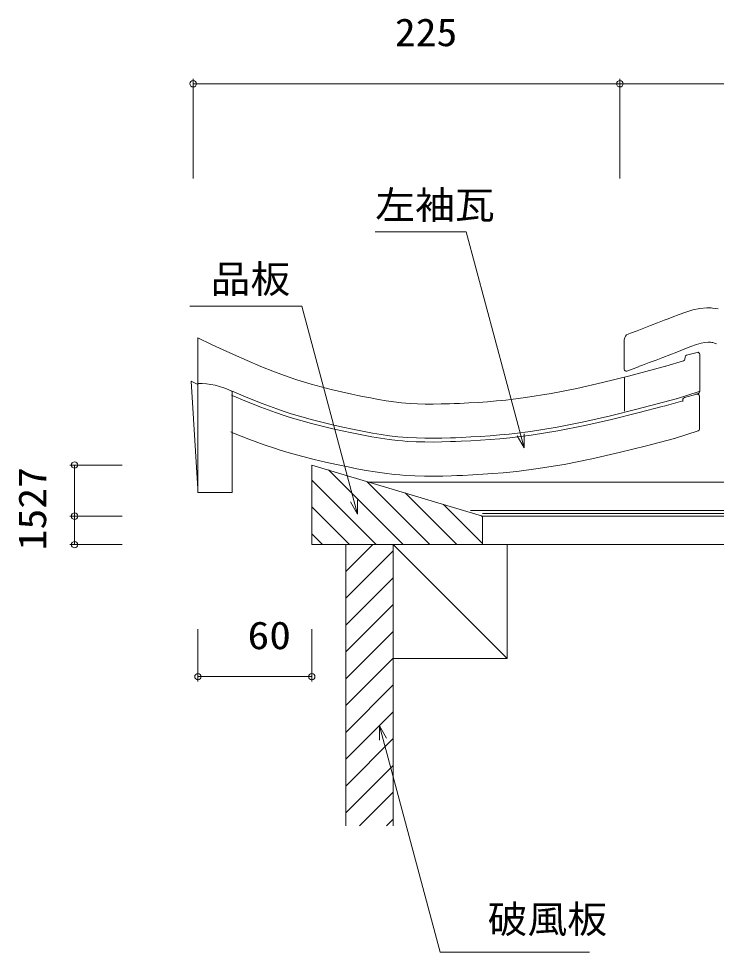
# Model space of a CAD drawing. Units: millimetres, scale not verified. Extents: x -558 to 544, y -250 to 270.
# Drawn here: x -557.8 to -190, y -223.7 to 268.6 of the extents above; entities that cross this region are included whole.
import ezdxf
from ezdxf.enums import TextEntityAlignment as Align

# ---------------------------------------------------------------- set-up
doc = ezdxf.new("R2010")
doc.units = ezdxf.units.MM
doc.header["$LTSCALE"] = 10
doc.linetypes.add('DASHED3', pattern=[4, 3, -1])
doc.layers.add('0-0_LAYER001', color=4, linetype='Continuous', lineweight=18)
doc.layers.add('0-1_LAYER004', color=2, linetype='Continuous', lineweight=18)
doc.styles.add('ＭＳ ゴシック', font='')
doc.styles.get('ＭＳ ゴシック').set_extended_font_data('MS Gothic')

msp = doc.modelspace()

# ---------------------------------------------------------------- linework, layer by layer
at = {"layer": '0-0_LAYER001', "color": 2}
for p, q in [((-465.8, 236.76), (-465.8, 184.26)), ((-240.8, 236.76), (-240.8, 184.26)), ((-240.8, 234.26), (-465.8, 234.26)), ((24.2, 234.26), (-240.8, 234.26)), ((-530.83, 33.22), (-503.33, 33.22)), ((-528.33, 6.22), (-528.33, 33.22)), ((-394.52, 30.59), (-355.15, -8.78)), ((-403.29, 25.22), (-369.29, -8.78)), ((-374.32, 24.53), (-341.01, -8.78)), ((532.61, 24.22), (-373.29, 24.22)), ((-354.11, 18.47), (-326.87, -8.78)), ((-403.29, 11.08), (-383.44, -8.78)), ((-333.91, 12.41), (-313.29, -8.21)), ((-530.83, 6.22), (-503.33, 6.22)), ((-528.33, -8.78), (-528.33, 6.22)), ((532.61, 9.22), (-319.54, 9.22)), ((-313.71, 6.35), (-313.29, 5.93)), ((532.61, 6.22), (-313.29, 6.22)), ((-403.29, -3.07), (-397.58, -8.78)), ((-530.83, -8.78), (-503.33, -8.78)), ((-385.29, -22.92), (-371.15, -8.78)), ((-360.29, -8.78), (-300.29, -68.78)), ((532.61, -8.78), (-313.29, -8.78)), ((-385.29, -37.06), (-360.29, -12.06)), ((-385.29, -51.21), (-360.29, -26.21)), ((-385.29, -65.35), (-360.29, -40.35)), ((-463.29, -80.88), (-463.29, -53.38)), ((-403.29, -80.88), (-403.29, -53.38)), ((-385.29, -79.49), (-360.29, -54.49)), ((-385.29, -93.63), (-360.29, -68.63)), ((-463.29, -78.38), (-403.29, -78.38)), ((-385.29, -107.77), (-360.29, -82.77)), ((-385.29, -121.92), (-360.29, -96.92)), ((-385.29, -136.06), (-360.29, -111.06)), ((-385.29, -150.2), (-360.29, -125.2)), ((-378.06, -157.11), (-360.29, -139.34)), ((-363.91, -157.11), (-360.29, -153.48))]:
    msp.add_line(p, q, dxfattribs=at)
at = {"layer": '0-0_LAYER001', "color": 7}
for p, q in [((-465.8, 236.76), (-465.8, 184.26)), ((-465.8, 234.26), (289.2, 234.26)), ((-240.8, 235.96), (-240.8, 184.26)), ((-369.8, 156.09), (-321.8, 156.09)), ((-467.57, 117.05), (-408.61, 117.05)), ((-379.19, 7.27), (-408.61, 117.05)), ((-291.28, 42.19), (-295.03, 48.68)), ((-530.03, 33.22), (-503.33, 33.22)), ((-528.33, 33.22), (-528.33, -8.78)), ((-373.29, 24.22), (532.61, 24.22)), ((-528.33, 6.22), (-503.33, 6.22)), ((532.61, 9.22), (-319.54, 9.22)), ((-313.29, 7.72), (532.61, 7.72)), ((532.61, 6.22), (-313.29, 6.22)), ((-530.03, -8.78), (-503.33, -8.78)), ((-300.29, -68.78), (-360.29, -8.78)), ((532.61, -8.78), (-313.29, -8.78)), ((-463.29, -53.38), (-463.29, -80.08)), ((-403.29, -80.08), (-403.29, -53.38)), ((-463.29, -78.38), (-403.29, -78.38)), ((-367.57, -104.36), (-363.82, -110.86)), ((-335.58, -223.74), (-256.77, -223.74))]:
    msp.add_line(p, q, dxfattribs=at)
at = {"layer": '0-0_LAYER001'}
for p, q in [((-463.29, 100.24), (-463.29, 18.75)), ((-456.16, 96.76), (-463.29, 100.24)), ((-238.55, 83.66), (-238.55, 99.38)), ((-236.52, 102.23), (-236.09, 102.39)), ((-206.5, 89.06), (-206.45, 90.16)), ((-200.02, 92.63), (-205.71, 91.07)), ((-198.76, 71.93), (-198.76, 91.66)), ((-237.2, 82.72), (-231.02, 85.06)), ((-207.22, 88.15), (-216.68, 85.32)), ((-238.42, 79.19), (-238.42, 61.64)), ((-466.92, 77.43), (-463.29, 20.7)), ((-463.29, 75.61), (-466.92, 77.43)), ((-445.64, 72.28), (-444.41, 71.74)), ((-445.29, 72.04), (-445.29, 18.75)), ((-444.41, 71.74), (-436.92, 68.57)), ((-210.98, 68.17), (-199.04, 71.98)), ((-200.18, 70.62), (-206.84, 68.79)), ((-199.46, 70.97), (-200.92, 70.52)), ((-198.91, 52.11), (-198.91, 69.66)), ((-436.92, 68.57), (-429.37, 65.57)), ((-429.37, 65.57), (-421.75, 62.77)), ((-231.84, 62.71), (-217.91, 66.38)), ((-217.91, 66.38), (-211.12, 68.19)), ((-217.49, 64.33), (-207.68, 67.13)), ((-207.58, 67.88), (-207.63, 66.75)), ((-421.75, 62.77), (-417.29, 61.26)), ((-417.29, 61.26), (-414.09, 60.24)), ((-414.09, 60.24), (-408.53, 58.59)), ((-259.79, 56.01), (-245.79, 59.22)), ((-245.79, 59.22), (-231.84, 62.71)), ((-408.53, 58.59), (-402.93, 57.05)), ((-402.93, 57.05), (-397.3, 55.62)), ((-397.3, 55.62), (-391.64, 54.28)), ((-391.64, 54.28), (-385.96, 53.01)), ((-273.84, 53.21), (-259.79, 56.01)), ((-385.96, 53.01), (-382.65, 52.31)), ((-382.65, 52.31), (-380.08, 51.77)), ((-380.08, 51.77), (-375.65, 50.88)), ((-375.65, 50.88), (-371.21, 50.06)), ((-371.21, 50.06), (-366.75, 49.31)), ((-366.75, 49.31), (-362.29, 48.66)), ((-304.21, 49.05), (-299.14, 49.54)), ((-299.14, 49.54), (-296.2, 49.86)), ((-296.2, 49.86), (-287.97, 50.91)), ((-287.97, 50.91), (-273.84, 53.21)), ((-199.61, 51.16), (-212.1, 47.22)), ((-362.29, 48.66), (-357.82, 48.14)), ((-357.82, 48.14), (-355.22, 47.89)), ((-355.22, 47.89), (-352.62, 47.7)), ((-352.62, 47.7), (-348.14, 47.47)), ((-348.14, 47.47), (-343.66, 47.36)), ((-343.66, 47.36), (-339.16, 47.35)), ((-339.16, 47.35), (-334.67, 47.41)), ((-334.67, 47.41), (-330.17, 47.54)), ((-330.17, 47.54), (-327.56, 47.63)), ((-327.56, 47.63), (-324.6, 47.75)), ((-324.6, 47.75), (-319.49, 47.99)), ((-319.49, 47.99), (-314.39, 48.28)), ((-314.39, 48.28), (-309.3, 48.63)), ((-309.3, 48.63), (-304.21, 49.05)), ((-463.29, 18.75), (-445.29, 18.75))]:
    msp.add_line(p, q, dxfattribs=at)
at = {"layer": '0-0_LAYER001', "color": 3}
for p, q in [((-403.29, 33.22), (-403.29, -8.78)), ((-313.29, 6.22), (-403.29, 33.22)), ((-313.29, -8.78), (-313.29, 6.22)), ((-313.29, -8.78), (-403.29, -8.78)), ((-385.29, -8.78), (-385.29, -157.11)), ((-360.29, -8.78), (-360.29, -157.11))]:
    msp.add_line(p, q, dxfattribs=at)
at = {"layer": '0-0_LAYER001', "color": 2, "linetype": 'DASHED3'}
msp.add_line((532.61, 7.72), (-313.29, 7.72), dxfattribs=at)
at = {"layer": '0-0_LAYER001', "color": 7}
for points in [[(-321.8, 156.09), (-291.28, 42.19), (-291.28, 49.69)], [(-382.94, 13.76), (-379.19, 7.27), (-379.19, 14.77)], [(-300.29, -8.78), (-300.29, -68.78), (-360.29, -68.78)], [(-335.58, -223.74), (-367.57, -104.36), (-367.57, -111.86)]]:
    msp.add_lwpolyline(points, dxfattribs=at)
at = {"layer": '0-0_LAYER001'}
for points in [[(-236.09, 102.39), (-235.28, 102.7), (-231.73, 104.04), (-228.17, 105.39), (-224.6, 106.75), (-221.02, 108.13), (-217.41, 109.55), (-215.31, 110.38), (-213.23, 111.21), (-209.62, 112.61), (-205.99, 113.89), (-202.33, 114.96), (-198.65, 115.71), (-194.94, 116.06), (-192.78, 116.03), (-191.94, 115.97), (-190.47, 115.8), (-189.01, 115.55)], [(-456.13, 96.73), (-451.85, 94.78), (-444.53, 91.46), (-437.27, 88.27), (-430.08, 85.23), (-422.94, 82.38), (-415.76, 79.75), (-411.67, 78.36), (-408.79, 77.44), (-403.58, 75.89), (-398.33, 74.45), (-393.01, 73.1), (-387.6, 71.82), (-382.12, 70.6), (-378.94, 69.92), (-376.48, 69.41), (-372.24, 68.56), (-368.07, 67.78), (-363.98, 67.1), (-359.95, 66.51), (-355.92, 66.04), (-353.7, 65.83), (-351.49, 65.67), (-347.46, 65.46), (-343.41, 65.36), (-339.27, 65.35), (-335.05, 65.41), (-330.74, 65.53), (-328.24, 65.62), (-325.38, 65.74), (-320.42, 65.97), (-315.52, 66.25), (-310.65, 66.58), (-305.81, 66.98), (-300.98, 67.44), (-298.33, 67.73), (-290.56, 68.73), (-277.05, 70.92), (-263.56, 73.62), (-249.98, 76.72)], [(-230.99, 85.08), (-228.93, 85.86), (-225.36, 87.2), (-221.77, 88.56), (-218.15, 89.95), (-214.49, 91.36), (-210.81, 92.8), (-208.66, 93.65), (-206.64, 94.46), (-203.36, 95.73), (-200.47, 96.75), (-198, 97.47), (-196.01, 97.88), (-194.23, 98.05), (-193.55, 98.04), (-193.63, 98.04), (-193.01, 97.97), (-192.42, 97.87), (-191.75, 97.73), (-191.02, 97.53), (-190.17, 97.27), (-189.93, 97.19)], [(-249.98, 76.72), (-236.31, 80.14), (-222.53, 83.77), (-216.74, 85.32)], [(-217.85, 64.32), (-231.34, 60.77), (-245.33, 57.27), (-259.37, 54.06), (-273.49, 51.24), (-287.68, 48.93), (-295.97, 47.87), (-298.94, 47.55), (-304.04, 47.06), (-309.15, 46.64), (-314.26, 46.29), (-319.39, 46), (-324.51, 45.76), (-327.48, 45.64), (-330.1, 45.54), (-334.62, 45.41), (-339.15, 45.35), (-343.68, 45.36), (-348.22, 45.47), (-352.75, 45.7), (-355.38, 45.9), (-358.03, 46.15), (-362.55, 46.68), (-367.06, 47.33), (-371.56, 48.09), (-376.03, 48.92), (-380.49, 49.81), (-383.07, 50.35), (-386.38, 51.06), (-392.09, 52.33), (-397.77, 53.68), (-403.44, 55.12), (-409.08, 56.66), (-414.68, 58.33), (-417.92, 59.36), (-422.41, 60.88), (-430.08, 63.7), (-437.68, 66.72), (-445.2, 69.91), (-445.58, 70.07)], [(-212.16, 47.21), (-212.78, 47.05), (-226.87, 43.34), (-241.13, 39.77), (-255.6, 36.46), (-270.28, 33.53), (-285.09, 31.12), (-293.85, 30), (-297.09, 29.64), (-302.44, 29.13), (-307.8, 28.69), (-313.14, 28.32), (-318.45, 28.02), (-323.73, 27.77), (-326.8, 27.65), (-329.53, 27.55), (-334.24, 27.42), (-339.04, 27.35), (-343.93, 27.36), (-348.9, 27.48), (-353.88, 27.74), (-356.89, 27.96), (-359.92, 28.25), (-364.89, 28.83), (-369.84, 29.55), (-374.69, 30.36), (-379.44, 31.25), (-384.09, 32.18), (-386.78, 32.74), (-390.22, 33.47), (-396.12, 34.79), (-402.06, 36.2), (-408.04, 37.71), (-414.03, 39.36), (-419.98, 41.13), (-423.53, 42.26), (-428.4, 43.91), (-436.52, 46.88), (-444.51, 50.07), (-445.92, 50.67)]]:
    msp.add_lwpolyline(points, dxfattribs=at)
at = {"layer": '0-0_LAYER001', "color": 2}
msp.add_lwpolyline([(-360.29, -8.78), (-300.29, -8.78), (-300.29, -68.78), (-360.29, -68.78)], close=True, dxfattribs=at)
for centre in [(-465.8, 234.26), (-240.8, 234.26), (-240.8, 234.26), (-528.33, 33.22), (-528.33, 6.22), (-528.33, 6.22), (-528.33, -8.78), (-463.29, -78.38), (-403.29, -78.38)]:
    msp.add_circle(centre, 1.7, dxfattribs=at)
at = {"layer": '0-0_LAYER001'}
for centre, radius, start, end in [((-235.44, 99.43), 3, 110.949, 178.7), ((-207.5, 89.11), 1, 286.641, 357), ((-205.45, 90.11), 1, 105.2995, 177), ((-199.76, 91.66), 1, 0, 105.2995), ((-237.55, 83.66), 1, 180, 290.7317), ((-462.28, 39.23), 36.95, 62.6262, 91.8979), ((-199.91, 69.66), 1, 0, 105.3578), ((-199.76, 71.93), 1, 287.2414, 0), ((-206.58, 67.83), 1, 105.3578, 177), ((-199.91, 52.11), 1, 287.5009, 0)]:
    msp.add_arc(centre, radius, start, end, dxfattribs=at)
at = {"layer": '0-1_LAYER004'}
for points in [[(-291.28, 42.19), (-321.8, 156.09), (-369.8, 156.09)], [(-379.19, 7.27), (-408.61, 117.05), (-467.57, 117.05)], [(-291.28, 49.69), (-291.28, 42.19), (-295.03, 48.68)], [(-379.19, 14.77), (-379.19, 7.27), (-382.94, 13.76)], [(-367.57, -111.86), (-367.57, -104.36), (-363.82, -110.86)], [(-367.57, -104.36), (-335.58, -223.74), (-256.77, -223.74)]]:
    msp.add_lwpolyline(points, dxfattribs=at)

# ---------------------------------------------------------------- texts
at = {"layer": '0-0_LAYER001', "color": 7, "style": 'ＭＳ ゴシック'}
for s, width, p in [('225', 1.1, (-359.45, 249.67)), ('60', 1.15, (-437.17, -68.29))]:
    msp.add_text(s, height=14.66, dxfattribs=dict(at, width=width)).set_placement(p, align=Align.BOTTOM_LEFT)
at = {"layer": '0-0_LAYER001', "color": 7, "style": 'ＭＳ ゴシック', "width": 1.1}
msp.add_text('1527', height=14.66, rotation=90, dxfattribs=at).set_placement((-538.92, -11.77), align=Align.BOTTOM_LEFT)
at = {"layer": '0-1_LAYER004', "color": 7, "style": 'ＭＳ ゴシック', "width": 1.05}
for s, p in [('左袖瓦', (-369.8, 158.59)), ('品板', (-456.61, 119.55)), ('\u3000破風板', (-331.55, -217.98))]:
    msp.add_text(s, height=14.66, dxfattribs=at).set_placement(p, align=Align.BOTTOM_LEFT)

doc.saveas('drawing.dxf')
